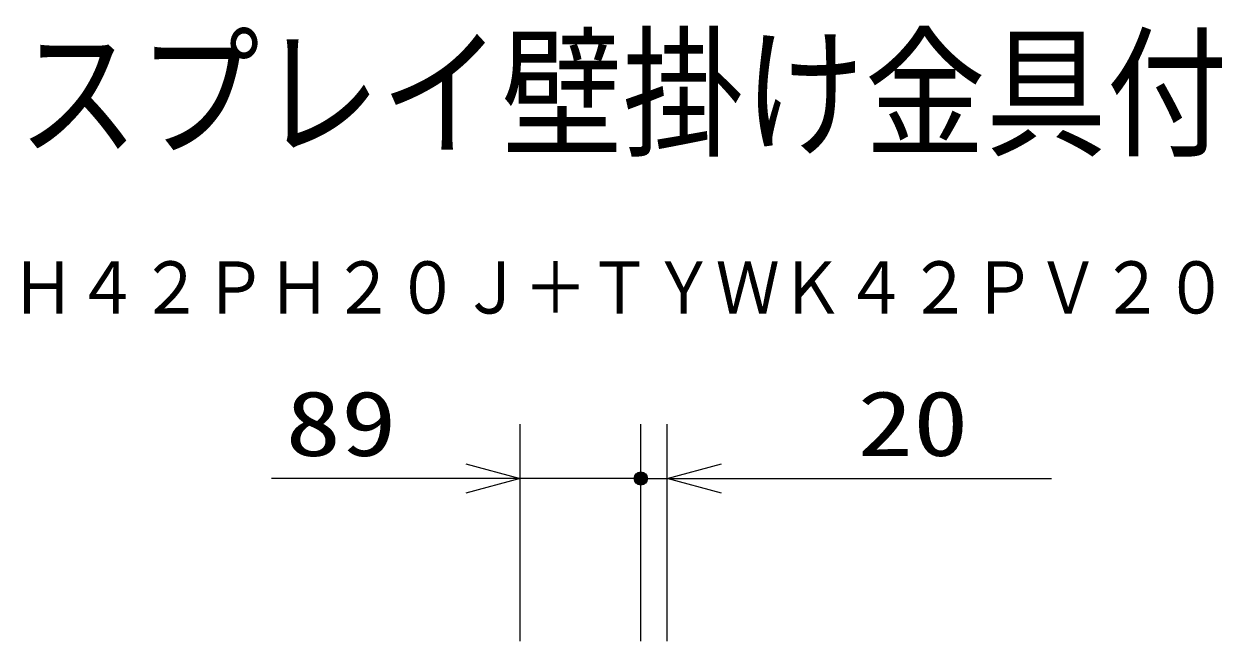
# Model space of a CAD drawing. Units: millimetres, scale not verified. Extents: x -63 to 62, y -56 to 57.
# Drawn here: x 18.27 to 62.44, y 34.64 to 57.4 of the extents above; entities that cross this region are included whole.
import ezdxf
from ezdxf.enums import TextEntityAlignment as Align

# ---------------------------------------------------------------- set-up
doc = ezdxf.new("R2010")
doc.units = ezdxf.units.MM
doc.header["$LTSCALE"] = 0.190277
doc.linetypes.add('DASHED1', pattern=[1.8, 1.2, -0.6])
for name, color, linetype in [('0-0_MOJI1', 2, 'Continuous'), ('0-2_TOUROKU', 1, 'Continuous'), ('0-3_SUNPO', 3, 'Continuous'), ('0-4_S1', 3, 'DASHED1')]:
    doc.layers.add(name, color=color, linetype=linetype)
doc.styles.add('ＭＳ ゴシック', font='')
doc.styles.get('ＭＳ ゴシック').set_extended_font_data('MS Gothic')

# ---------------------------------------------------------------- blocks, each defined once
blk = doc.blocks.new('_OPEN30')
at = {"layer": '0-4_S1', "color": 7, "linetype": 'Continuous'}
blk.add_line((0, 0), (-1, 0), dxfattribs=at)
blk.add_lwpolyline([(-1, 0.26795), (0, 0), (-1, -0.26795)], dxfattribs=at)

msp = doc.modelspace()

# ---------------------------------------------------------------- linework, layer by layer
at = {"layer": '0-3_SUNPO'}
for p, q in [((36.5649, 34.6401), (36.5649, 42.6336)), ((41.0149, 34.6401), (41.0149, 42.6336)), ((41.0149, 34.6401), (41.0149, 42.6336)), ((41.9899, 34.6401), (41.9899, 42.6336)), ((40.7731, 40.6576), (41.2567, 40.6576)), ((40.7819, 40.7026), (41.2479, 40.7026)), ((40.8003, 40.7476), (41.2295, 40.7476)), ((40.8312, 40.7926), (41.1986, 40.7926)), ((40.8829, 40.8376), (41.1468, 40.8376)), ((34.5649, 40.6336), (27.3982, 40.6336)), ((41.0149, 40.6336), (36.5649, 40.6336)), ((39.0149, 40.6336), (37.0149, 40.6336)), ((40.7728, 40.6126), (41.257, 40.6126)), ((40.781, 40.5676), (41.2488, 40.5676)), ((40.7987, 40.5226), (41.2311, 40.5226)), ((40.8285, 40.4776), (41.2012, 40.4776)), ((40.8782, 40.4326), (41.1515, 40.4326)), ((41.0149, 40.6336), (41.9899, 40.6336)), ((43.0149, 40.6336), (45.0149, 40.6336)), ((43.9899, 40.6336), (56.1565, 40.6336))]:
    msp.add_line(p, q, dxfattribs=at)
msp.add_circle((41.0149, 40.6336), 0.243, dxfattribs=at)

# ---------------------------------------------------------------- block references
at = {"layer": '0-3_SUNPO', "xscale": 2, "yscale": 2}
msp.add_blockref('_OPEN30', (36.5649, 40.6336), dxfattribs=at)
at = {"layer": '0-3_SUNPO', "xscale": 2, "yscale": 2, "rotation": 180}
msp.add_blockref('_OPEN30', (41.9899, 40.6336), dxfattribs=at)

# ---------------------------------------------------------------- texts
at = {"layer": '0-0_MOJI1', "style": 'ＭＳ ゴシック', "width": 0.85}
msp.add_text('ハイビジョンプラズマディスプレイ壁掛け金具付', height=3.848, dxfattribs=at).set_placement((-35.5016, 51.77), align=Align.BOTTOM_LEFT)
at = {"layer": '0-2_TOUROKU', "style": 'ＭＳ ゴシック', "width": 0.9}
msp.add_text('ＴＨ４２ＰＨ２０Ｊ＋ＴＹＷＫ４２ＰＶ２０', height=1.924, dxfattribs=at).set_placement((15.4316, 46.1401), align=Align.BOTTOM_LEFT)
at = {"layer": '0-3_SUNPO', "style": 'ＭＳ ゴシック', "width": 1.25}
for s, p in [('89', (27.9146, 40.7432)), ('20', (49.0063, 40.7432))]:
    msp.add_text(s, height=2.405, dxfattribs=at).set_placement(p, align=Align.BOTTOM_LEFT)

doc.saveas('drawing.dxf')
